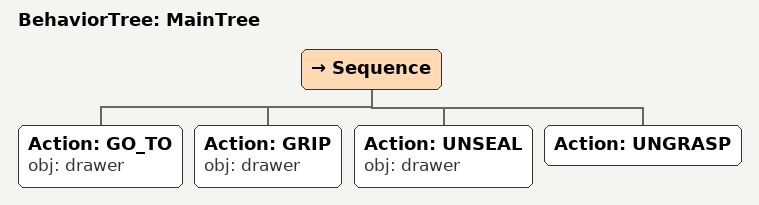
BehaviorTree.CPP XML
<root main_tree_to_execute="MainTree">
  <BehaviorTree ID="MainTree">
    <Sequence>
      <!-- Go to drawer -->
      <Action ID="GO_TO" obj="drawer" />
      <!-- Grip drawer -->
      <Action ID="GRIP" obj="drawer" />
      <!-- Unseal drawer -->
      <Action ID="UNSEAL" obj="drawer" />
      <!-- Ungrasp -->
      <Action ID="UNGRASP" />
    </Sequence>
  </BehaviorTree>
</root>
